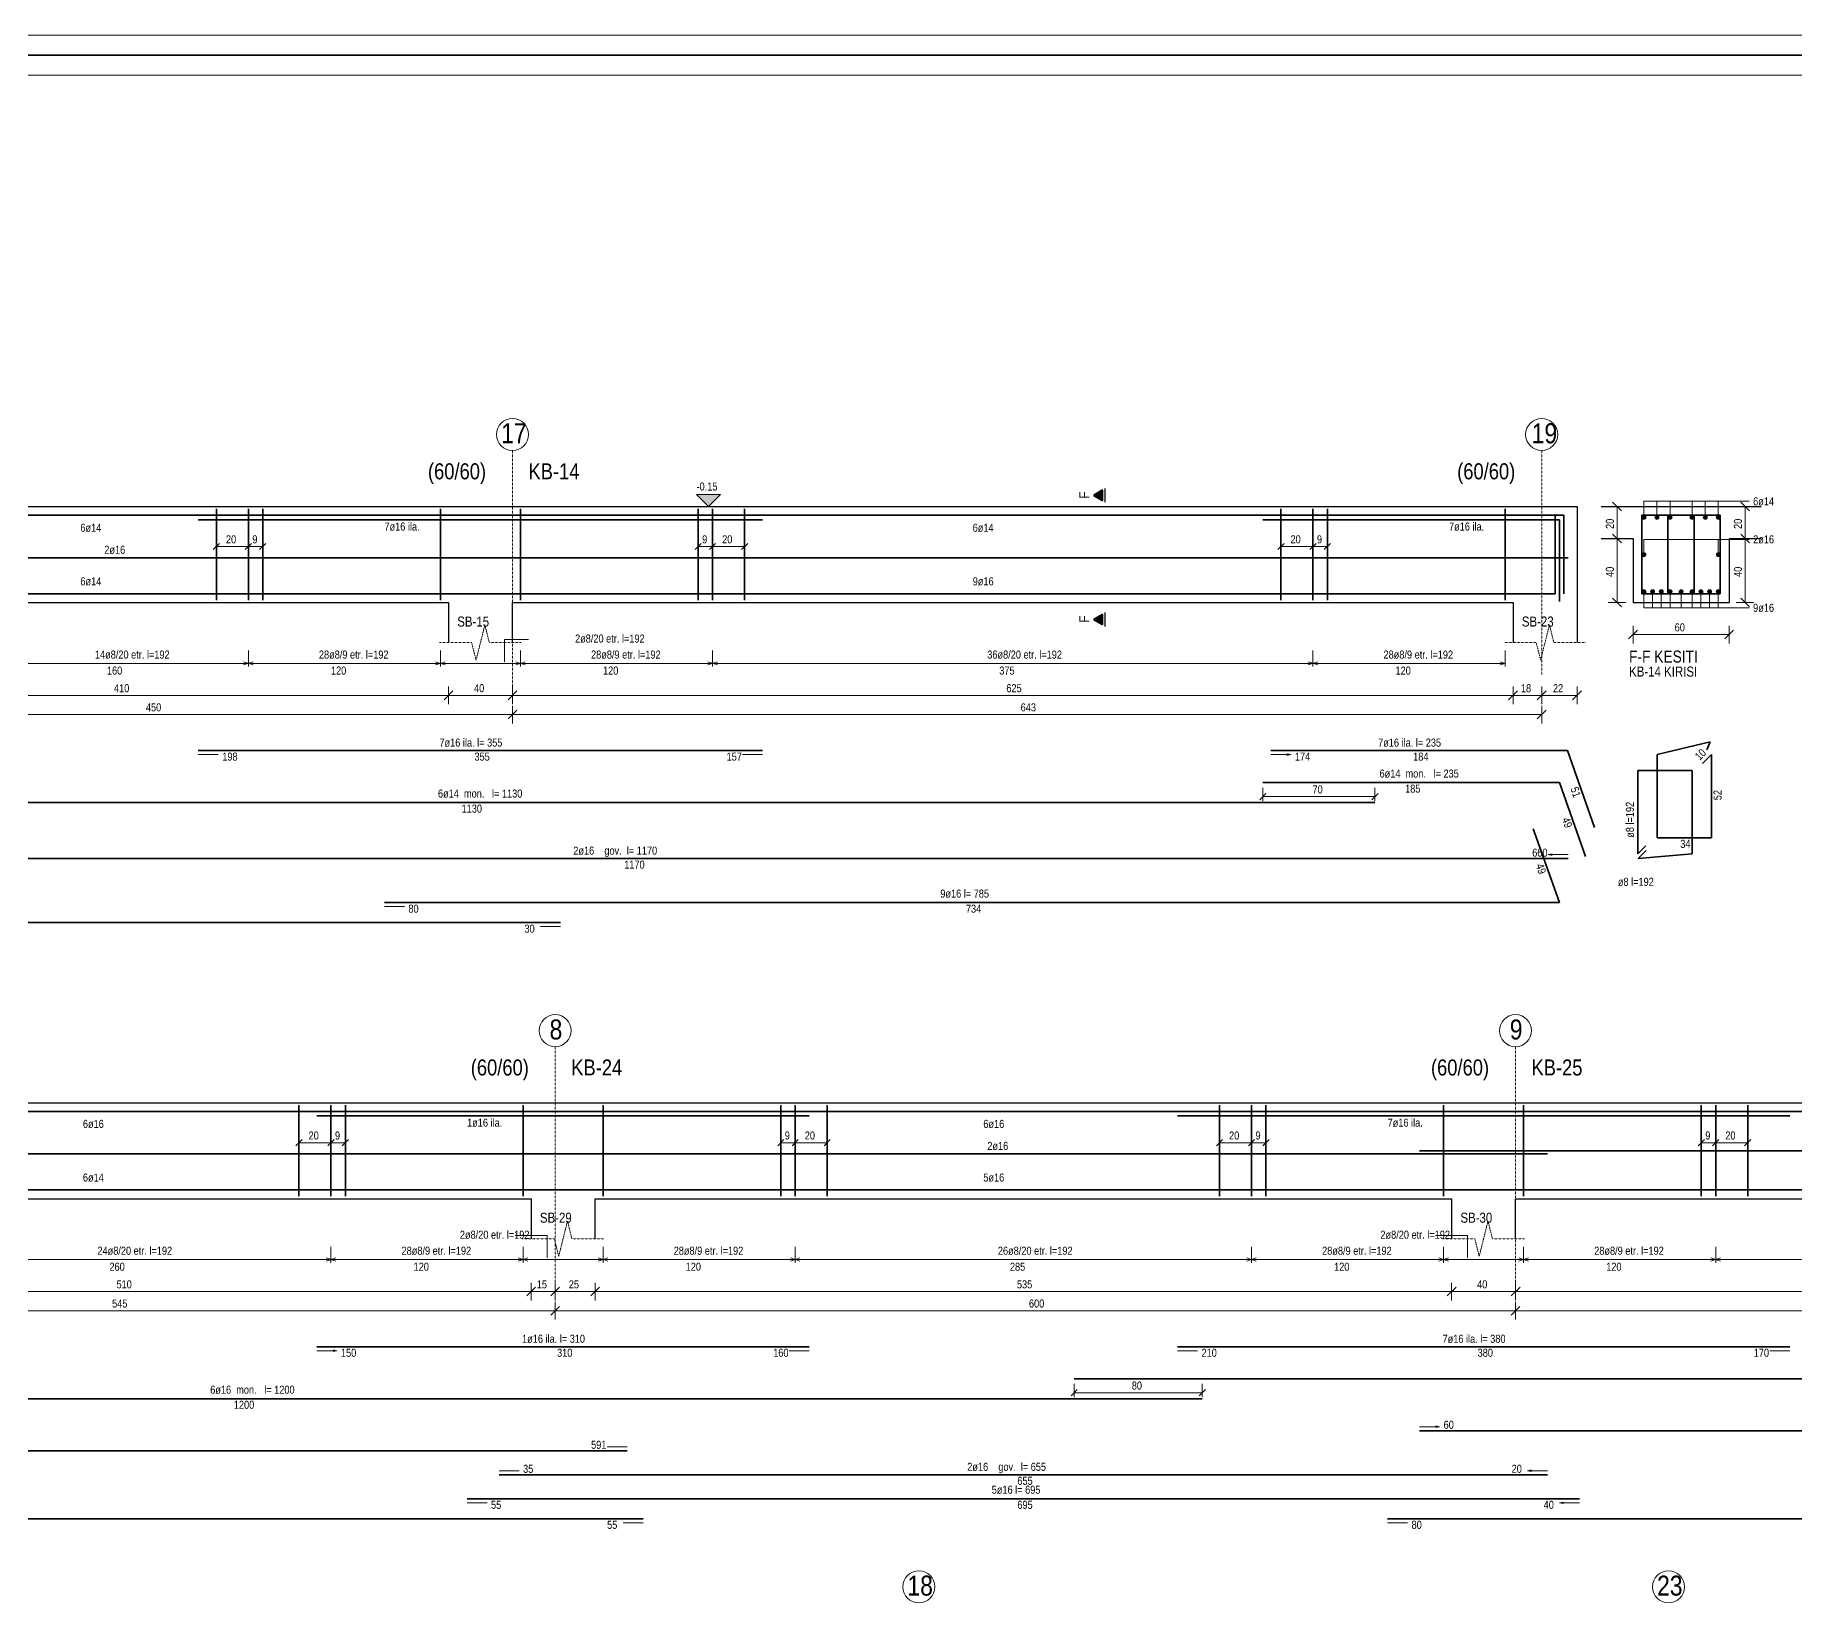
# Model space of a CAD drawing. Header units: millimetres. Extents: x -267 to 94375, y 6431 to 10838.
# Drawn here: x 82055 to 84253, y 8773 to 10732 of the extents above; entities that cross this region are included whole.
import ezdxf

# ---------------------------------------------------------------- set-up
doc = ezdxf.new("R2010")
doc.units = ezdxf.units.MM
doc.header["$LTSCALE"] = 0.0001
doc.linetypes.add('DASHED', pattern=[19.05, 12.7, -6.35])
for name, color, linetype, lineweight in [('AKS BALONU (BEYKENT)', 7, 'Continuous', 20), ('AKS CIZGISI (BEYKENT)', 252, 'DASHED', 20), ('AKS NO (BEYKENT)', 3, 'Continuous', 20), ('DONATI (BEYKENT)', 4, 'Continuous', 35), ('DONATI KESIT (BEYKENT)', 7, 'Continuous', 20), ('DONATI YAZISI (BEYKENT)', 3, 'Continuous', 20), ('I.DONATI OKU (BEYKENT)', 160, 'Continuous', 20), ('KESIT ISMI (BEYKENT)', 6, 'Continuous', 20), ('KESIT SINIRI (BEYKENT)', 241, 'DASHED', 20), ('KESIT_(BEYKENT)', 151, 'Continuous', 25), ('KIRIS (BEYKENT)', 2, 'Continuous', 30), ('KIRIS ISMI (BEYKENT)', 40, 'Continuous', 20), ('KOLON ISMI (BEYKENT)', 91, 'Continuous', 20), ('KOT CIZGI (BEYKENT)', 120, 'Continuous', 20), ('KOT YAZI (BEYKENT)', 7, 'Continuous', 20), ('OLCU (BEYKENT)', 14, 'Continuous', 20), ('OLCU YAZISI (BEYKENT)', 7, 'Continuous', 20), ('PENC2', 1, 'Continuous', 20), ('SHEETSUMMARY-50', 152, 'Continuous', 20), ('SheetView', 40, 'Continuous', 20), ('SheetViewOut', 231, 'Continuous', 20)]:
    doc.layers.add(name, color=color, linetype=linetype, lineweight=lineweight)
doc.styles.add('KOT (BEYKENT)', font='')
doc.styles.add('OLCU (BEYKENT)', font='')
doc.styles.add('YAZI (BEYKENT)', font='')
doc.styles.get('KOT (BEYKENT)').set_extended_font_data('Bahnschrift Light Condensed')
doc.styles.get('OLCU (BEYKENT)').set_extended_font_data('Bahnschrift Light Condensed')
doc.styles.get('YAZI (BEYKENT)').set_extended_font_data('Bahnschrift Light Condensed')

msp = doc.modelspace()

# ---------------------------------------------------------------- hatches: boundary and pattern name
at = {"layer": 'DONATI KESIT (BEYKENT)', "lineweight": 30}
h = msp.add_hatch(color=256, dxfattribs=at)
h.dxf.hatch_style = 1
h.paths.add_polyline_path([(84067.33, 10129.28, 1), (84062.33, 10129.28, 1)])
h = msp.add_hatch(color=256, dxfattribs=at)
h.dxf.hatch_style = 1
h.paths.add_polyline_path([(84083.67, 10129.28, 1), (84078.67, 10129.28, 1)])
h = msp.add_hatch(color=256, dxfattribs=at)
h.dxf.hatch_style = 1
h.paths.add_polyline_path([(84100, 10129.28, 1), (84095, 10129.28, 1)])
h = msp.add_hatch(color=256, dxfattribs=at)
h.dxf.hatch_style = 1
h.paths.add_polyline_path([(84127.67, 10129.28, 1), (84122.67, 10129.28, 1)])
h = msp.add_hatch(color=256, dxfattribs=at)
h.dxf.hatch_style = 1
h.paths.add_polyline_path([(84144, 10129.28, 1), (84139, 10129.28, 1)])
h = msp.add_hatch(color=256, dxfattribs=at)
h.dxf.hatch_style = 1
h.paths.add_polyline_path([(84160.33, 10129.28, 1), (84155.33, 10129.28, 1)])
h = msp.add_hatch(color=256, dxfattribs=at)
h.dxf.hatch_style = 1
h.paths.add_polyline_path([(84067.33, 10082.78, 1), (84062.33, 10082.78, 1)])
h = msp.add_hatch(color=256, dxfattribs=at)
h.dxf.hatch_style = 1
h.paths.add_polyline_path([(84160.33, 10082.78, 1), (84155.33, 10082.78, 1)])
h = msp.add_hatch(color=256, dxfattribs=at)
h.dxf.hatch_style = 1
h.paths.add_polyline_path([(84067.33, 10036.28, 1), (84062.33, 10036.28, 1)])
h = msp.add_hatch(color=256, dxfattribs=at)
h.dxf.hatch_style = 1
h.paths.add_polyline_path([(84078.22, 10036.28, 1), (84073.22, 10036.28, 1)])
h = msp.add_hatch(color=256, dxfattribs=at)
h.dxf.hatch_style = 1
h.paths.add_polyline_path([(84089.11, 10036.28, 1), (84084.11, 10036.28, 1)])
h = msp.add_hatch(color=256, dxfattribs=at)
h.dxf.hatch_style = 1
h.paths.add_polyline_path([(84100, 10036.28, 1), (84095, 10036.28, 1)])
h = msp.add_hatch(color=256, dxfattribs=at)
h.dxf.hatch_style = 1
h.paths.add_polyline_path([(84113.83, 10036.28, 1), (84108.83, 10036.28, 1)])
h = msp.add_hatch(color=256, dxfattribs=at)
h.dxf.hatch_style = 1
h.paths.add_polyline_path([(84127.67, 10036.28, 1), (84122.67, 10036.28, 1)])
h = msp.add_hatch(color=256, dxfattribs=at)
h.dxf.hatch_style = 1
h.paths.add_polyline_path([(84138.55, 10036.28, 1), (84133.55, 10036.28, 1)])
h = msp.add_hatch(color=256, dxfattribs=at)
h.dxf.hatch_style = 1
h.paths.add_polyline_path([(84149.44, 10036.28, 1), (84144.44, 10036.28, 1)])
h = msp.add_hatch(color=256, dxfattribs=at)
h.dxf.hatch_style = 1
h.paths.add_polyline_path([(84160.33, 10036.28, 1), (84155.33, 10036.28, 1)])
at = {"layer": 'KESIT_(BEYKENT)'}
h = msp.add_hatch(color=256, dxfattribs=at)
h.dxf.hatch_style = 1
h.paths.add_polyline_path([(83389.01, 10162.18, 0.5773503), (83387.51, 10163.05), (83378.01, 10157.56, 0.5773503), (83378.01, 10155.83), (83387.51, 10150.35, 0.5773503), (83389.01, 10151.21)])
h = msp.add_hatch(color=256, dxfattribs=at)
h.dxf.hatch_style = 1
h.paths.add_polyline_path([(83389.01, 10007.18, 0.5773503), (83387.51, 10008.05), (83378.01, 10002.56, 0.5773503), (83378.01, 10000.83), (83387.51, 9995.35, 0.5773503), (83389.01, 9996.21)])
at = {"layer": 'KOT CIZGI (BEYKENT)'}
msp.add_hatch(color=256, dxfattribs=at).paths.add_polyline_path([(82881.15, 10157.78), (82896.15, 10142.78), (82911.15, 10157.78)])

# ---------------------------------------------------------------- linework, layer by layer
at = {"layer": 'AKS BALONU (BEYKENT)'}
for centre in [(82651.15, 10232.78), (83937.13, 10232.78), (82704.6, 9487.78), (83904.4, 9487.78), (83158.84, 8792.78), (84095.6, 8792.78)]:
    msp.add_circle(centre, 20, dxfattribs=at)
at = {"layer": 'AKS CIZGISI (BEYKENT)'}
for p, q in [((82651.15, 10212.78), (82651.15, 9912.78)), ((83937.13, 10212.78), (83937.13, 9932.78)), ((82704.6, 9467.78), (82704.6, 9167.78)), ((83904.4, 9467.78), (83904.4, 9167.78))]:
    msp.add_line(p, q, dxfattribs=at)
at = {"layer": 'DONATI (BEYKENT)'}
for p, q in [((82281.15, 10139.78), (82281.15, 10025.78)), ((82321.15, 10139.78), (82321.15, 10025.78)), ((82339.15, 10139.78), (82339.15, 10025.78)), ((82561.15, 10139.78), (82561.15, 10025.78)), ((82661.15, 10139.78), (82661.15, 10025.78)), ((82883.15, 10139.78), (82883.15, 10025.78)), ((82901.15, 10139.78), (82901.15, 10025.78)), ((82941.15, 10139.78), (82941.15, 10025.78)), ((83611.33, 10139.78), (83611.33, 10025.78)), ((83651.33, 10139.78), (83651.33, 10025.78)), ((83669.33, 10139.78), (83669.33, 10025.78)), ((83891.33, 10139.78), (83891.33, 10025.78)), ((81466.35, 10131.78), (83728.79, 10131.78)), ((82258.6, 10126.28), (82963.69, 10126.28)), ((83588.79, 10131.78), (83964.83, 10131.78)), ((83588.79, 10126.28), (83959.33, 10126.28)), ((83953.83, 10033.78), (83953.83, 10131.78)), ((83959.33, 10126.28), (83959.33, 10024.28)), ((83964.83, 10131.78), (83964.83, 10033.78)), ((84062.33, 10131.78), (84160.33, 10131.78)), ((84062.33, 10033.78), (84062.33, 10131.78)), ((84094.93, 10033.78), (84094.93, 10131.78)), ((84127.53, 10033.78), (84127.53, 10131.78)), ((84160.33, 10131.78), (84160.33, 10033.78)), ((79432.95, 10078.78), (83970.33, 10078.78)), ((80711.35, 10033.78), (82711.15, 10033.78)), ((82491.15, 10033.78), (83953.83, 10033.78)), ((84160.33, 10033.78), (84062.33, 10033.78)), ((82258.6, 9837.78), (82963.69, 9837.78)), ((83598.79, 9837.78), (83969.33, 9837.78)), ((83969.33, 9837.78), (84003.33, 9741.61)), ((84081.33, 9832.78), (84147.52, 9848.78)), ((84081.33, 9832.78), (84081.33, 9728.78)), ((84138.03, 9821.46), (84149.33, 9832.78)), ((84143.53, 9838.78), (84147.52, 9848.78)), ((84149.33, 9728.78), (84149.33, 9832.78)), ((84057.33, 9812.78), (84057.33, 9708.78)), ((84057.33, 9812.78), (84125.33, 9812.78)), ((84125.33, 9708.78), (84125.33, 9812.78)), ((83588.79, 9797.78), (83959.33, 9797.78)), ((83959.33, 9797.78), (83992, 9705.39)), ((81466.35, 9772.78), (83728.79, 9772.78)), ((83959.33, 9647.78), (83926.67, 9740.18)), ((84067.33, 9718.78), (84057.33, 9708.78)), ((84149.33, 9728.78), (84081.33, 9728.78)), ((81631.35, 9702.78), (83970.33, 9702.78)), ((84067.6, 9712.78), (84057.6, 9702.78)), ((84125.33, 9708.78), (84057.6, 9702.78)), ((82491.15, 9647.78), (83959.33, 9647.78)), ((80711.35, 9622.78), (82711.15, 9622.78)), ((82384.4, 9394.78), (82384.4, 9280.78)), ((82424.4, 9394.78), (82424.4, 9280.78)), ((82442.4, 9394.78), (82442.4, 9280.78)), ((82664.4, 9394.78), (82664.4, 9280.78)), ((82764.4, 9394.78), (82764.4, 9280.78)), ((82986.4, 9394.78), (82986.4, 9280.78)), ((83004.4, 9394.78), (83004.4, 9280.78)), ((83044.4, 9394.78), (83044.4, 9280.78)), ((83534.6, 9394.78), (83534.6, 9280.78)), ((83574.6, 9394.78), (83574.6, 9280.78)), ((83592.6, 9394.78), (83592.6, 9280.78)), ((83814.6, 9394.78), (83814.6, 9280.78)), ((83914.6, 9394.78), (83914.6, 9280.78)), ((84136.6, 9394.78), (84136.6, 9280.78)), ((84154.6, 9394.78), (84154.6, 9280.78)), ((84194.6, 9394.78), (84194.6, 9280.78)), ((81113, 9386.78), (83513, 9386.78)), ((82406.85, 9381.28), (83021.95, 9381.28)), ((83353, 9386.78), (85753, 9386.78)), ((83482.12, 9381.28), (84247.09, 9381.28)), ((80454.14, 9333.78), (83944.6, 9333.78)), ((83784.6, 9337.78), (85394.54, 9337.78)), ((80434.14, 9288.78), (82814.4, 9288.78)), ((82594.4, 9288.78), (83984.6, 9288.78)), ((83744.6, 9288.78), (85434.54, 9288.78)), ((82406.85, 9092.78), (83021.95, 9092.78)), ((83482.12, 9092.78), (84247.09, 9092.78)), ((83353, 9052.78), (85753, 9052.78)), ((81113, 9027.78), (83513, 9027.78)), ((83784.6, 8987.78), (85394.54, 8987.78)), ((80454.14, 8962.78), (82794.4, 8962.78)), ((82634.4, 8932.78), (83944.6, 8932.78)), ((82594.4, 8902.78), (83984.6, 8902.78)), ((80434.14, 8877.78), (82814.4, 8877.78)), ((83744.6, 8877.78), (85434.54, 8877.78))]:
    msp.add_line(p, q, dxfattribs=at)
at = {"layer": 'DONATI KESIT (BEYKENT)'}
for centre in [(84064.83, 10129.28), (84081.17, 10129.28), (84097.5, 10129.28), (84125.17, 10129.28), (84141.5, 10129.28), (84157.83, 10129.28), (84064.83, 10082.78), (84157.83, 10082.78), (84064.83, 10036.28), (84075.72, 10036.28), (84086.61, 10036.28), (84097.5, 10036.28), (84111.33, 10036.28), (84125.17, 10036.28), (84136.05, 10036.28), (84146.94, 10036.28), (84157.83, 10036.28)]:
    msp.add_circle(centre, 2.5, dxfattribs=at)
at = {"layer": 'I.DONATI OKU (BEYKENT)'}
for p, q in [((84064.83, 10129.28), (84064.83, 10149.28)), ((84064.83, 10149.28), (84196.33, 10149.28)), ((84081.17, 10129.28), (84081.17, 10149.28)), ((84097.5, 10129.28), (84097.5, 10149.28)), ((84125.17, 10129.28), (84125.17, 10149.28)), ((84141.5, 10129.28), (84141.5, 10149.28)), ((84157.83, 10129.28), (84157.83, 10149.28)), ((84064.83, 10082.78), (84064.83, 10101.78)), ((84064.83, 10101.78), (84196.33, 10101.78)), ((84157.83, 10082.78), (84157.83, 10101.78)), ((84064.83, 10036.28), (84064.83, 10016.28)), ((84075.72, 10036.28), (84075.72, 10016.28)), ((84086.61, 10036.28), (84086.61, 10016.28)), ((84097.5, 10036.28), (84097.5, 10016.28)), ((84111.33, 10036.28), (84111.33, 10016.28)), ((84125.17, 10036.28), (84125.17, 10016.28)), ((84136.05, 10036.28), (84136.05, 10016.28)), ((84146.94, 10036.28), (84146.94, 10016.28)), ((84157.83, 10036.28), (84157.83, 10016.28)), ((84064.83, 10016.28), (84196.33, 10016.28)), ((82321.15, 9962.78), (82321.15, 9942.78)), ((82561.15, 9962.78), (82561.15, 9942.78)), ((82661.15, 9962.78), (82661.15, 9942.78)), ((82901.15, 9962.78), (82901.15, 9942.78)), ((83651.33, 9962.78), (83651.33, 9942.78)), ((83891.33, 9962.78), (83891.33, 9942.78)), ((81761.35, 9946.78), (82561.15, 9946.78)), ((82315.15, 9948.78), (82327.15, 9944.78)), ((82315.15, 9944.78), (82327.15, 9948.78)), ((82561.15, 9946.78), (82555.15, 9948.78)), ((82561.15, 9946.78), (82555.15, 9944.78)), ((82661.15, 9946.78), (82667.15, 9948.78)), ((82661.15, 9946.78), (83891.33, 9946.78)), ((82661.15, 9946.78), (82667.15, 9944.78)), ((82895.15, 9948.78), (82907.15, 9944.78)), ((82895.15, 9944.78), (82907.15, 9948.78)), ((83645.33, 9948.78), (83657.33, 9944.78)), ((83645.33, 9944.78), (83657.33, 9948.78)), ((83891.33, 9946.78), (83885.33, 9948.78)), ((83891.33, 9946.78), (83885.33, 9944.78)), ((82258.6, 9832.78), (82283.6, 9832.78)), ((82963.69, 9832.78), (82938.7, 9832.78)), ((83598.79, 9832.78), (83623.79, 9832.78)), ((83623.79, 9832.78), (83618.88, 9833.76)), ((83623.79, 9832.78), (83618.88, 9831.8)), ((83945.33, 9707.78), (83950.24, 9708.76)), ((83970.33, 9707.78), (83945.33, 9707.78)), ((83945.33, 9707.78), (83950.24, 9706.8)), ((82491.15, 9642.78), (82516.15, 9642.78)), ((82711.15, 9617.78), (82686.15, 9617.78)), ((82424.4, 9217.78), (82424.4, 9197.78)), ((82664.4, 9217.78), (82664.4, 9197.78)), ((82764.4, 9217.78), (82764.4, 9197.78)), ((83004.4, 9217.78), (83004.4, 9197.78)), ((83574.6, 9217.78), (83574.6, 9197.78)), ((83814.6, 9217.78), (83814.6, 9197.78)), ((83914.6, 9217.78), (83914.6, 9197.78)), ((84154.6, 9217.78), (84154.6, 9197.78)), ((81664.39, 9201.78), (82664.4, 9201.78)), ((82418.4, 9203.78), (82430.4, 9199.78)), ((82418.4, 9199.78), (82430.4, 9203.78)), ((82664.4, 9201.78), (82658.4, 9203.78)), ((82664.4, 9201.78), (82658.4, 9199.78)), ((82764.4, 9201.78), (82770.4, 9203.78)), ((82764.4, 9201.78), (83814.6, 9201.78)), ((82764.4, 9201.78), (82770.4, 9199.78)), ((82998.4, 9203.78), (83010.4, 9199.78)), ((82998.4, 9199.78), (83010.4, 9203.78)), ((83568.6, 9203.78), (83580.6, 9199.78)), ((83568.6, 9199.78), (83580.6, 9203.78)), ((83814.6, 9201.78), (83808.6, 9203.78)), ((83814.6, 9201.78), (83808.6, 9199.78)), ((83914.6, 9201.78), (83920.6, 9203.78)), ((83914.6, 9201.78), (85264.54, 9201.78)), ((83914.6, 9201.78), (83920.6, 9199.78)), ((84148.6, 9203.78), (84160.6, 9199.78)), ((84148.6, 9199.78), (84160.6, 9203.78)), ((82406.85, 9087.78), (82431.85, 9087.78)), ((82431.85, 9087.78), (82426.95, 9088.76)), ((82431.85, 9087.78), (82426.95, 9086.8)), ((83021.95, 9087.78), (82996.95, 9087.78)), ((83482.12, 9087.78), (83507.12, 9087.78)), ((84247.09, 9087.78), (84222.09, 9087.78)), ((83784.6, 8992.78), (83809.6, 8992.78)), ((83809.6, 8992.78), (83804.7, 8993.76)), ((83809.6, 8992.78), (83804.7, 8991.8)), ((82794.4, 8967.78), (82769.4, 8967.78)), ((82634.4, 8937.78), (82659.4, 8937.78)), ((83919.6, 8937.78), (83924.51, 8938.76)), ((83944.6, 8937.78), (83919.6, 8937.78)), ((83919.6, 8937.78), (83924.51, 8936.8)), ((82594.4, 8897.78), (82619.4, 8897.78)), ((83959.6, 8897.78), (83964.51, 8898.76)), ((83984.6, 8897.78), (83959.6, 8897.78)), ((83959.6, 8897.78), (83964.51, 8896.8)), ((82814.4, 8872.78), (82789.4, 8872.78)), ((83744.6, 8872.78), (83769.6, 8872.78))]:
    msp.add_line(p, q, dxfattribs=at)
at = {"layer": 'KESIT SINIRI (BEYKENT)'}
for p, q in [((82605.65, 9950.78), (82616.65, 9994.78)), ((82616.65, 9994.78), (82622.15, 9972.78)), ((83941.33, 9972.78), (83946.83, 9994.78)), ((83946.83, 9994.78), (83952.33, 9972.78)), ((82560.15, 9972.78), (82600.15, 9972.78)), ((82600.15, 9972.78), (82605.65, 9950.78)), ((82622.15, 9972.78), (82662.15, 9972.78)), ((83890.33, 9972.78), (83930.33, 9972.78)), ((83930.33, 9972.78), (83935.83, 9950.78)), ((83935.83, 9950.78), (83941.33, 9972.78)), ((83952.33, 9972.78), (83992.33, 9972.78)), ((82714.4, 9227.78), (82719.9, 9249.78)), ((82719.9, 9249.78), (82725.4, 9227.78)), ((83864.6, 9227.78), (83870.1, 9249.78)), ((83870.1, 9249.78), (83875.6, 9227.78)), ((82663.4, 9227.78), (82703.4, 9227.78)), ((82703.4, 9227.78), (82708.9, 9205.78)), ((82708.9, 9205.78), (82714.4, 9227.78)), ((82725.4, 9227.78), (82765.4, 9227.78)), ((83813.6, 9227.78), (83853.6, 9227.78)), ((83853.6, 9227.78), (83859.1, 9205.78)), ((83859.1, 9205.78), (83864.6, 9227.78)), ((83875.6, 9227.78), (83915.6, 9227.78))]:
    msp.add_line(p, q, dxfattribs=at)
at = {"layer": 'KESIT_(BEYKENT)'}
for p, q in [((83391.51, 10165.36), (83391.51, 10148.04)), ((83391.51, 10010.36), (83391.51, 9993.04))]:
    msp.add_line(p, q, dxfattribs=at)
at = {"layer": 'KESIT_(BEYKENT)', "flags": 128}
for points in [[(83387.51, 10163.05), (83378.01, 10157.56, 0.5773503), (83378.01, 10155.83), (83387.51, 10150.35, 0.5773503), (83389.01, 10151.21), (83389.01, 10162.18, 0.5773503)], [(83387.51, 10008.05), (83378.01, 10002.56, 0.5773503), (83378.01, 10000.83), (83387.51, 9995.35, 0.5773503), (83389.01, 9996.21), (83389.01, 10007.18, 0.5773503)]]:
    msp.add_lwpolyline(points, format="xyb", close=True, dxfattribs=at)
at = {"layer": 'KIRIS (BEYKENT)'}
for p, q in [((79410.95, 10142.78), (83981.33, 10142.78)), ((83981.33, 10142.78), (83981.33, 9972.78)), ((84011.33, 10142.78), (84211.33, 10142.78)), ((84011.33, 10102.78), (84051.33, 10102.78)), ((84051.33, 10102.78), (84051.33, 10022.78)), ((84171.33, 10102.78), (84211.33, 10102.78)), ((84171.33, 10102.78), (84171.33, 10022.78)), ((81751.35, 10022.78), (82571.15, 10022.78)), ((82571.15, 10022.78), (82571.15, 9972.78)), ((82651.15, 9972.78), (82651.15, 10022.78)), ((82651.15, 10022.78), (83901.33, 10022.78)), ((83901.33, 10022.78), (83901.33, 9972.78)), ((84051.33, 10022.78), (84171.33, 10022.78)), ((78974.8, 9397.78), (91604.48, 9397.78)), ((81654.39, 9277.78), (82674.4, 9277.78)), ((82674.4, 9277.78), (82674.4, 9227.78)), ((82754.4, 9227.78), (82754.4, 9277.78)), ((82754.4, 9277.78), (83824.6, 9277.78)), ((83824.6, 9277.78), (83824.6, 9227.78)), ((83904.6, 9227.78), (83904.6, 9277.78)), ((83904.6, 9277.78), (85274.54, 9277.78))]:
    msp.add_line(p, q, dxfattribs=at)
at = {"layer": 'KOT CIZGI (BEYKENT)'}
for p, q in [((82881.15, 10157.78), (82911.15, 10157.78)), ((82896.15, 10142.78), (82881.15, 10157.78)), ((82896.15, 10142.78), (82911.15, 10157.78)), ((82876.15, 10142.78), (82916.15, 10142.78))]:
    msp.add_line(p, q, dxfattribs=at)
at = {"layer": 'OLCU (BEYKENT)'}
for p, q in [((84020.33, 10142.78), (84042.33, 10142.78)), ((84036.83, 10137.28), (84025.83, 10148.28)), ((84031.33, 10022.78), (84031.33, 10142.78)), ((84180.33, 10142.78), (84202.33, 10142.78)), ((84196.83, 10137.28), (84185.83, 10148.28)), ((84191.33, 10022.78), (84191.33, 10142.78)), ((82277.26, 10088.89), (82285.03, 10096.68)), ((82281.16, 10081.78), (82281.14, 10103.78)), ((82281.15, 10092.78), (82339.15, 10092.78)), ((82317.26, 10088.89), (82325.03, 10096.68)), ((82321.16, 10081.78), (82321.14, 10103.78)), ((82335.26, 10088.89), (82343.03, 10096.68)), ((82339.16, 10081.78), (82339.14, 10103.78)), ((82879.26, 10088.89), (82887.03, 10096.68)), ((82883.16, 10081.78), (82883.14, 10103.78)), ((82883.15, 10092.78), (82941.15, 10092.78)), ((82897.26, 10088.89), (82905.03, 10096.68)), ((82901.16, 10081.78), (82901.14, 10103.78)), ((82937.26, 10088.89), (82945.03, 10096.68)), ((82941.16, 10081.78), (82941.14, 10103.78)), ((83607.45, 10088.89), (83615.21, 10096.68)), ((83611.34, 10081.78), (83611.33, 10103.78)), ((83611.33, 10092.78), (83669.33, 10092.78)), ((83647.45, 10088.89), (83655.22, 10096.68)), ((83651.34, 10081.78), (83651.33, 10103.78)), ((83665.45, 10088.89), (83673.22, 10096.68)), ((83669.34, 10081.78), (83669.33, 10103.78)), ((84020.33, 10102.78), (84042.33, 10102.78)), ((84025.83, 10108.28), (84036.83, 10097.28)), ((84180.33, 10102.78), (84202.33, 10102.78)), ((84185.83, 10108.28), (84196.83, 10097.28)), ((84025.83, 10028.28), (84036.83, 10017.28)), ((84185.83, 10028.28), (84196.83, 10017.28)), ((84020.33, 10022.78), (84042.33, 10022.78)), ((84180.33, 10022.78), (84202.33, 10022.78)), ((84056.83, 9988.28), (84045.83, 9977.28)), ((84051.33, 9993.78), (84051.33, 9971.78)), ((84051.33, 9982.78), (84171.33, 9982.78)), ((84165.83, 9977.28), (84176.83, 9988.28)), ((84171.33, 9971.78), (84171.33, 9993.78)), ((82571.15, 9917.78), (82571.15, 9895.78)), ((82651.15, 9917.78), (82651.15, 9895.78)), ((83901.33, 9917.78), (83901.33, 9895.78)), ((83937.13, 9917.78), (83937.13, 9895.78)), ((83981.33, 9917.78), (83981.33, 9895.78)), ((81751.35, 9906.78), (83981.33, 9906.78)), ((82576.65, 9912.28), (82565.65, 9901.28)), ((82656.65, 9912.28), (82645.65, 9901.28)), ((83906.83, 9912.28), (83895.83, 9901.28)), ((83942.63, 9912.28), (83931.63, 9901.28)), ((83975.83, 9901.28), (83986.83, 9912.28)), ((79411.15, 9882.78), (83937.13, 9882.78)), ((82656.65, 9888.28), (82645.65, 9877.28)), ((82651.15, 9893.78), (82651.15, 9871.78)), ((83931.63, 9877.28), (83942.63, 9888.28)), ((83937.13, 9893.78), (83937.13, 9871.78)), ((83584.9, 9776.39), (83592.67, 9784.18)), ((83588.79, 9774.78), (83588.78, 9791.28)), ((83724.9, 9776.39), (83732.67, 9784.18)), ((83728.79, 9774.78), (83728.78, 9791.28)), ((83588.79, 9780.28), (83728.79, 9780.28)), ((82380.52, 9343.89), (82388.29, 9351.68)), ((82384.41, 9336.78), (82384.4, 9358.78)), ((82384.4, 9347.78), (82442.4, 9347.78)), ((82420.52, 9343.89), (82428.29, 9351.68)), ((82424.41, 9336.78), (82424.4, 9358.78)), ((82438.52, 9343.89), (82446.29, 9351.68)), ((82442.41, 9336.78), (82442.4, 9358.78)), ((82982.52, 9343.89), (82990.29, 9351.68)), ((82986.41, 9336.78), (82986.4, 9358.78)), ((82986.4, 9347.78), (83044.4, 9347.78)), ((83000.52, 9343.89), (83008.29, 9351.68)), ((83004.41, 9336.78), (83004.4, 9358.78)), ((83040.52, 9343.89), (83048.29, 9351.68)), ((83044.41, 9336.78), (83044.4, 9358.78)), ((83530.72, 9343.89), (83538.49, 9351.68)), ((83534.61, 9336.78), (83534.6, 9358.78)), ((83534.6, 9347.78), (83592.6, 9347.78)), ((83570.72, 9343.89), (83578.49, 9351.68)), ((83574.61, 9336.78), (83574.6, 9358.78)), ((83588.72, 9343.89), (83596.49, 9351.68)), ((83592.61, 9336.78), (83592.6, 9358.78)), ((84132.72, 9343.89), (84140.49, 9351.68)), ((84136.61, 9336.78), (84136.6, 9358.78)), ((84136.6, 9347.78), (84194.6, 9347.78)), ((84150.72, 9343.89), (84158.48, 9351.68)), ((84154.61, 9336.78), (84154.6, 9358.78)), ((84190.72, 9343.89), (84198.49, 9351.68)), ((84194.61, 9336.78), (84194.6, 9358.78)), ((82674.4, 9172.78), (82674.4, 9150.78)), ((82704.6, 9172.78), (82704.6, 9150.78)), ((82754.4, 9172.78), (82754.4, 9150.78)), ((83824.6, 9172.78), (83824.6, 9150.78)), ((83904.6, 9172.78), (83904.6, 9150.78)), ((80494.34, 9161.78), (83904.4, 9161.78)), ((82679.9, 9167.28), (82668.9, 9156.28)), ((82710.1, 9167.28), (82699.1, 9156.28)), ((82704.6, 9148.78), (82704.6, 9126.78)), ((82759.9, 9167.28), (82748.9, 9156.28)), ((83830.1, 9167.28), (83819.1, 9156.28)), ((83910.1, 9167.28), (83899.1, 9156.28)), ((83904.4, 9148.78), (83904.4, 9126.78)), ((83904.6, 9161.78), (91604.28, 9161.78)), ((78975, 9137.78), (91604.28, 9137.78)), ((82710.1, 9143.28), (82699.1, 9132.28)), ((83909.9, 9143.28), (83898.9, 9132.28)), ((83349.12, 9031.39), (83356.88, 9039.18)), ((83353, 9029.78), (83353, 9046.28)), ((83509.12, 9031.39), (83516.88, 9039.18)), ((83513, 9029.78), (83513, 9046.28)), ((83353, 9035.28), (83513, 9035.28))]:
    msp.add_line(p, q, dxfattribs=at)
at = {"layer": 'PENC2'}
for p, q in [((82641.15, 9948.78), (82641.15, 9976.78)), ((82671.15, 9976.78), (82641.15, 9976.78)), ((82561.15, 9946.78), (82567.15, 9948.78)), ((82561.15, 9946.78), (82661.15, 9946.78)), ((82561.15, 9946.78), (82567.15, 9944.78)), ((82661.15, 9946.78), (82655.15, 9948.78)), ((82661.15, 9946.78), (82655.15, 9944.78)), ((82654.4, 9231.78), (82694.4, 9231.78)), ((82694.4, 9203.78), (82694.4, 9231.78)), ((83804.6, 9231.78), (83844.6, 9231.78)), ((83844.6, 9203.78), (83844.6, 9231.78)), ((82664.4, 9201.78), (82670.4, 9203.78)), ((82664.4, 9201.78), (82764.4, 9201.78)), ((82664.4, 9201.78), (82670.4, 9199.78)), ((82764.4, 9201.78), (82758.4, 9203.78)), ((82764.4, 9201.78), (82758.4, 9199.78)), ((83814.6, 9201.78), (83820.6, 9203.78)), ((83814.6, 9201.78), (83914.6, 9201.78)), ((83814.6, 9201.78), (83820.6, 9199.78)), ((83914.6, 9201.78), (83908.6, 9203.78)), ((83914.6, 9201.78), (83908.6, 9199.78))]:
    msp.add_line(p, q, dxfattribs=at)
at = {"layer": 'SHEETSUMMARY-50', "const_width": 2, "flags": 128}
msp.add_lwpolyline([(72679.28, 6556.81), (94349.5, 6556.81), (94349.5, 10706.81), (72679.28, 10706.81)], close=True, dxfattribs=at)
at = {"layer": 'SheetView'}
msp.add_lwpolyline([(72704.28, 6581.81), (93724.5, 6581.81), (93724.5, 10681.81), (72704.28, 10681.81)], close=True, dxfattribs=at)
at = {"layer": 'SheetViewOut'}
msp.add_lwpolyline([(72654.28, 6531.81), (94374.5, 6531.81), (94374.5, 10731.81), (72654.28, 10731.81)], close=True, dxfattribs=at)

# ---------------------------------------------------------------- texts
at = {"layer": 'AKS NO (BEYKENT)', "style": 'YAZI (BEYKENT)'}
for s, p in [('17', (82636.93, 10221.78)), ('19', (83924.63, 10221.78)), ('8', (82697.48, 9476.78)), ('9', (83897.28, 9476.78)), ('18', (83144.62, 8781.78)), ('23', (84081.33, 8781.78))]:
    msp.add_text(s, height=25, dxfattribs=at).set_placement(p)
at = {"layer": 'DONATI YAZISI (BEYKENT)', "style": 'YAZI (BEYKENT)'}
for s, p in [('6ø14', (84201.33, 10144.28)), ('6ø14', (82111.25, 10111.28)), ('7ø16 ila.', (82491.19, 10112.78)), ('6ø14', (83226.24, 10111.28)), ('7ø16 ila.', (83821.38, 10112.78)), ('2ø16', (82141.15, 10083.78)), ('2ø16', (84201.33, 10096.78)), ('6ø14', (82111.25, 10044.28)), ('9ø16', (83226.24, 10044.28)), ('9ø16', (84201.33, 10011.28)), (' 2ø8/20 etr. l=192', (82726.15, 9972.78)), (' 14ø8/20 etr. l=192', (82126.25, 9952.78)), (' 28ø8/9 etr. l=192', (82406.15, 9952.78)), (' 28ø8/9 etr. l=192', (82746.15, 9952.78)), (' 36ø8/20 etr. l=192', (83241.24, 9952.78)), (' 28ø8/9 etr. l=192', (83736.33, 9952.78)), ('7ø16 ila. l= 355', (82559.89, 9842.78)), ('7ø16 ila. l= 235', (83732.77, 9842.78)), ('6ø14  mon.   l= 235', (83734.56, 9804.09)), ('6ø14  mon.   l= 1130', (82558.07, 9779.09)), ('2ø16    gov.  l= 1170', (82727.16, 9707.78)), ('ø8 l=192', (84032.33, 9668.78)), ('9ø16 l= 785', (83185.74, 9654.09)), ('6ø16', (82114.39, 9366.28)), ('1ø16 ila.', (82594.45, 9367.78)), ('6ø16', (83239.5, 9366.28)), ('7ø16 ila.', (83744.65, 9367.78)), ('2ø16', (83244.5, 9338.78)), ('6ø14', (82114.39, 9299.28)), ('5ø16', (83239.5, 9299.28)), (' 2ø8/20 etr. l=192', (82582.26, 9227.78)), (' 2ø8/20 etr. l=192', (83732.46, 9227.78)), (' 24ø8/20 etr. l=192', (82129.4, 9207.78)), (' 28ø8/9 etr. l=192', (82509.4, 9207.78)), (' 28ø8/9 etr. l=192', (82849.4, 9207.78)), (' 26ø8/20 etr. l=192', (83254.5, 9207.78)), (' 28ø8/9 etr. l=192', (83659.6, 9207.78)), (' 28ø8/9 etr. l=192', (83999.6, 9207.78)), ('1ø16 ila. l= 310', (82663.12, 9097.78)), ('7ø16 ila. l= 380', (83813.3, 9097.78)), ('6ø16  mon.   l= 1200', (82273.5, 9034.09)), ('2ø16    gov.  l= 655', (83219.38, 8937.78)), ('5ø16 l= 695', (83250, 8909.09))]:
    msp.add_text(s, height=10, dxfattribs=at).set_placement(p)
msp.add_text('ø8 l=192', height=10, rotation=90, dxfattribs=at).set_placement((84052.33, 9728.78))
at = {"layer": 'KESIT ISMI (BEYKENT)', "style": 'YAZI (BEYKENT)'}
for p in [(83371.77, 10152.78), (83371.77, 9997.78)]:
    msp.add_text('F', height=12.5, rotation=90, dxfattribs=at).set_placement(p)
msp.add_text('F-F KESITI', height=15, dxfattribs=at).set_placement((84046.33, 9947.78))
at = {"layer": 'KIRIS ISMI (BEYKENT)', "style": 'YAZI (BEYKENT)'}
for s, height, p in [('(60/60)', 20, (82545.57, 10176.78)), ('KB-14', 20, (82671.15, 10176.78)), ('(60/60)', 20, (83831.55, 10176.78)), ('KB-14 KIRISI', 12.5, (84046.33, 9930.28)), ('(60/60)', 20, (82599.02, 9431.78)), ('KB-24', 20, (82724.6, 9431.78)), ('(60/60)', 20, (83798.82, 9431.78)), ('KB-25', 20, (83924.4, 9431.78))]:
    msp.add_text(s, height=height, dxfattribs=at).set_placement(p)
at = {"layer": 'KOLON ISMI (BEYKENT)', "style": 'YAZI (BEYKENT)'}
for s, p in [('SB-15', (82582.15, 9992.78)), ('SB-23', (83912.33, 9992.78)), ('SB-29', (82685.4, 9247.78)), ('SB-30', (83835.6, 9247.78))]:
    msp.add_text(s, height=12.5, dxfattribs=at).set_placement(p)
at = {"layer": 'KOT YAZI (BEYKENT)', "style": 'KOT (BEYKENT)'}
msp.add_text('-0.15', height=10, dxfattribs=at).set_placement((82881.15, 10162.78))
at = {"layer": 'OLCU YAZISI (BEYKENT)', "style": 'OLCU (BEYKENT)'}
for s, rotation, p in [('20', 90, (84027.33, 10114.78)), ('20', 90, (84187.33, 10114.78)), ('40', 90, (84027.33, 10054.78)), ('40', 90, (84187.33, 10054.78)), ('10', 45, (84134.49, 9824.98)), ('51', 289.47116, (83972.88, 9790.24)), ('52', 90, (84161.83, 9775.78)), ('49', 289.47116, (83962.21, 9752.13)), ('49', 289, (83929.55, 9694.53))]:
    msp.add_text(s, height=10, rotation=rotation, dxfattribs=at).set_placement(p)
for s, p in [('20', (82293.15, 10096.78)), ('9', (82326.15, 10096.78)), ('9', (82888.15, 10096.78)), ('20', (82913.15, 10096.78)), ('20', (83623.33, 10096.78)), ('9', (83656.33, 10096.78)), ('60', (84103.33, 9986.78)), (' 160', (82141.25, 9932.78)), (' 120', (82421.15, 9932.78)), (' 120', (82761.15, 9932.78)), (' 375', (83256.24, 9932.78)), (' 120', (83751.33, 9932.78)), ('410', (82153.25, 9910.78)), ('40', (82603.15, 9910.78)), ('625', (83268.24, 9910.78)), ('18', (83911.23, 9910.78)), ('22', (83951.23, 9910.78)), ('450', (82193.15, 9886.78)), ('643', (83286.14, 9886.78)), ('198', (82288.6, 9825.28)), ('355', (82603.65, 9825.28)), ('157', (82918.7, 9825.28)), ('174', (83628.79, 9825.28)), ('184', (83776.56, 9825.28)), ('70', (83650.79, 9784.28)), ('185', (83766.56, 9785.28)), ('1130', (82587.57, 9760.28)), ('34', (84110.33, 9716.28)), ('1170', (82790.84, 9690.28)), ('660', (83925.33, 9705.28)), ('80', (82521.15, 9635.28)), ('734', (83217.74, 9635.28)), ('30', (82666.15, 9610.28)), ('20', (82396.4, 9351.78)), ('9', (82429.4, 9351.78)), ('9', (82991.4, 9351.78)), ('20', (83016.4, 9351.78)), ('20', (83546.6, 9351.78)), ('9', (83579.6, 9351.78)), ('9', (84141.6, 9351.78)), ('20', (84166.6, 9351.78)), (' 260', (82144.4, 9187.78)), (' 120', (82524.4, 9187.78)), (' 120', (82864.4, 9187.78)), (' 285', (83269.5, 9187.78)), (' 120', (83674.6, 9187.78)), (' 120', (84014.6, 9187.78)), ('510', (82156.4, 9165.78)), ('15', (82681.5, 9165.78)), ('25', (82721.5, 9165.78)), ('535', (83281.5, 9165.78)), ('40', (83856.5, 9165.78)), ('545', (82150.89, 9141.78)), ('600', (83296.5, 9141.78)), ('150', (82436.85, 9080.28)), ('310', (82706.9, 9080.28)), ('160', (82976.95, 9080.28)), ('210', (83512.12, 9080.28)), ('380', (83857.1, 9080.28)), ('170', (84202.09, 9080.28)), ('80', (83425, 9039.28)), ('1200', (82303, 9015.28)), ('60', (83814.6, 8990.28)), ('591', (82749.4, 8965.28)), ('35', (82664.4, 8935.28)), ('655', (83282, 8920.28)), ('20', (83899.6, 8935.28)), ('55', (82624.4, 8890.28)), ('695', (83282, 8890.28)), ('40', (83939.6, 8890.28)), ('55', (82769.4, 8865.28)), ('80', (83774.6, 8865.28))]:
    msp.add_text(s, height=10, dxfattribs=at).set_placement(p)

doc.saveas('drawing.dxf')
